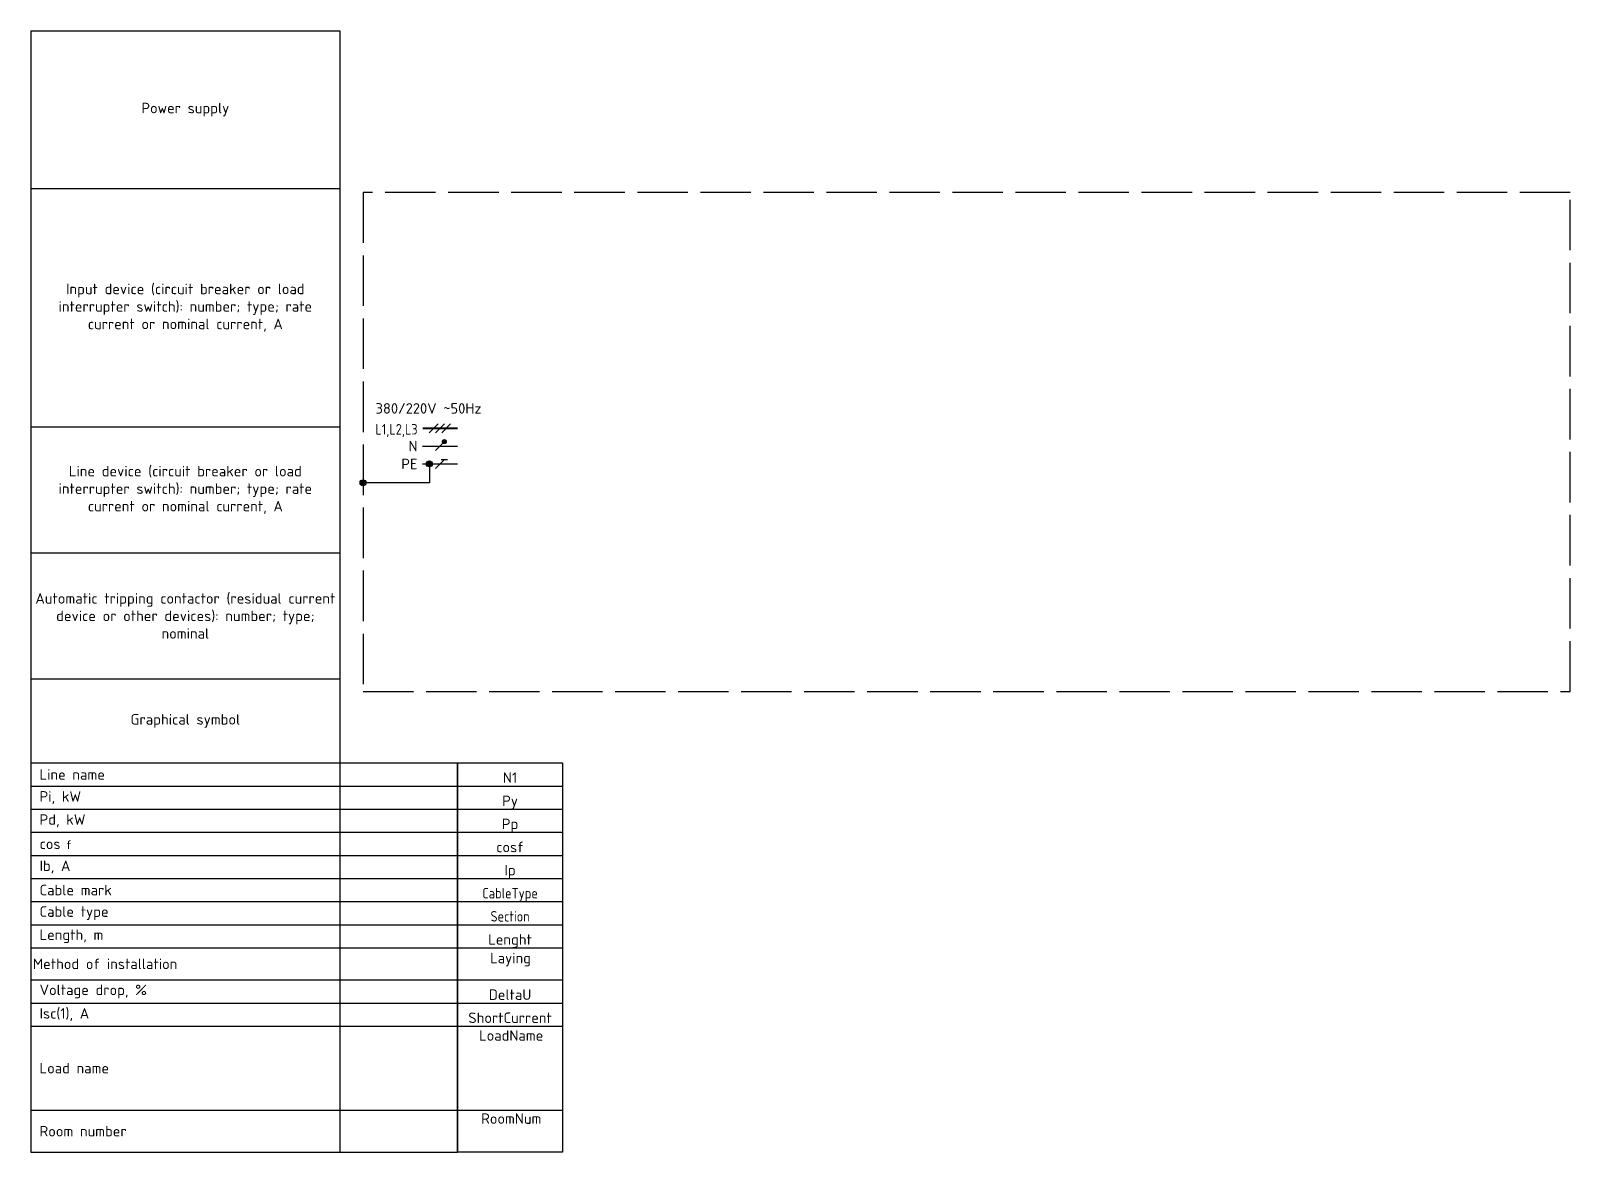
# Model space of a CAD drawing. Header units: millimetres. Extents: x -102 to 265, y -93 to 174.
import ezdxf
from ezdxf.enums import TextEntityAlignment as Align

# ---------------------------------------------------------------- set-up
doc = ezdxf.new("R2010")
doc.units = ezdxf.units.MM
doc.linetypes.add('ACAD_ISO02W100', pattern=[15, 12, -3])
for name, color, linetype in [('EM 0.35mm', 5, 'Continuous'), ('EM Text Ru', 8, 'Continuous'), ('EM_Сплошная тонкая 0.3', 3, 'Continuous'), ('EM_Схема L', 7, 'Continuous'), ('EM_Штриховая 0.2', 1, 'Continuous')]:
    doc.layers.add(name, color=color, linetype=linetype)
doc.styles.add('ISOCPEUR', font='isocpeur.ttf')

# ---------------------------------------------------------------- blocks, each defined once
blk = doc.blocks.new('*T3')
at = {"layer": 'EM Text Ru', "color": 1, "linetype": 'ByBlock', "lineweight": -2, "transparency": 16777216}
for p, q in [((0, 0), (101.56, 0)), ((0, 0), (0, -92.64)), ((73.56, 0), (73.56, -92.64)), ((101.56, 0), (101.56, -92.64)), ((0, -5.5), (101.56, -5.5)), ((0, -11), (101.56, -11)), ((0, -16.5), (101.56, -16.5)), ((0, -22), (101.56, -22)), ((0, -27.5), (101.56, -27.5)), ((0, -33), (101.56, -33)), ((0, -38.5), (101.56, -38.5)), ((0, -44), (101.56, -44)), ((0, -51.64), (101.56, -51.64)), ((0, -57.14), (101.56, -57.14)), ((0, -62.64), (101.56, -62.64)), ((0, -82.64), (101.56, -82.64)), ((0, -92.64), (101.56, -92.64))]:
    blk.add_line(p, q, dxfattribs=at)
at = {"layer": 'EM Text Ru', "transparency": 16777216, "char_height": 2.5, "width": 72.56, "attachment_point": 4, "style": 'ISOCPEUR'}
for s, insert in [(' Line name', (0.5, -2.75)), (' Pi, kW', (0.5, -8.25)), (' Pd, kW', (0.5, -13.75)), (' cos{\\H0.83333x; f}', (0.5, -19.25)), (' Ib, A', (0.5, -24.75)), (' Cable mark', (0.5, -30.25)), (' Cable type', (0.5, -35.75)), (' Length, m', (0.5, -41.25)), ('Method of installation', (0.5, -47.82)), (' Voltage drop, %', (0.5, -54.39)), (' Isc(1), A', (0.5, -59.89)), (' Load name', (0.5, -72.64)), (' Room number', (0.5, -87.64))]:
    blk.add_mtext(s, dxfattribs=dict(at, insert=insert))
blk = doc.blocks.new('*T4')
at = {"layer": 'EM Text Ru', "color": 1, "linetype": 'ByBlock', "lineweight": -2, "transparency": 16777216}
for p, q in [((0, 0), (73.56, 0)), ((0, 0), (0, -174.26)), ((73.56, 0), (73.56, -174.26)), ((0, -37.53), (73.56, -37.53)), ((0, -94.26), (73.56, -94.26)), ((0, -124.26), (73.56, -124.26)), ((0, -154.26), (73.56, -154.26)), ((0, -174.26), (73.56, -174.26))]:
    blk.add_line(p, q, dxfattribs=at)
at = {"layer": 'EM Text Ru', "transparency": 16777216, "char_height": 2.5, "width": 72.56, "attachment_point": 5, "style": 'ISOCPEUR'}
for s, insert in [('Power supply', (36.78, -18.76)), ('Input device (circuit breaker or load interrupter switch): number; type; rate current or nominal current, A', (36.78, -65.9)), ('Line device (circuit breaker or load interrupter switch): number; type; rate current or nominal current, A', (36.78, -109.26)), ('Automatic tripping contactor (residual current device or other devices): number; type; nominal', (36.78, -139.26)), ('Graphical symbol', (36.78, -164.26))]:
    blk.add_mtext(s, dxfattribs=dict(at, insert=insert))
blk = doc.blocks.new('scheme_dot')
h = blk.add_hatch(color=256)
h.dxf.hatch_style = 1
edge = h.paths.add_edge_path()
edge.add_arc((0, 0), 0.7, 0, 360)
blk.add_circle((0, 0), 0.7)
blk = doc.blocks.new('LINE')
at = {"color": 1}
blk.add_lwpolyline([(0, 0), (25, 0), (25, -92.64), (0, -92.64)], close=True, dxfattribs=at)
for points in [[(0, -5.5), (25, -5.5)], [(0, -11), (25, -11)], [(0, -16.5), (25, -16.5)], [(0, -22), (25, -22)], [(0, -27.5), (25, -27.5)], [(0, -33), (25, -33)], [(0, -38.5), (25, -38.5)], [(0, -44), (25, -44)], [(0, -51.64), (25, -51.64)], [(0, -57.14), (25, -57.14)], [(0, -62.64), (25, -62.64)], [(0, -82.64), (25, -82.64)]]:
    blk.add_lwpolyline(points, dxfattribs=at)
at = {"style": 'ISOCPEUR'}
for tag, p in [('LINE_1', (12.5, -5.5)), ('LINE_2', (12.5, -11)), ('LINE_3', (12.5, -16.5)), ('LINE_4', (12.5, -22)), ('LINE_5', (12.5, -27.5)), ('LINE_8', (12.5, -44)), ('LINE_10', (12.5, -57.14)), ('LINE_11', (12.5, -62.64))]:
    blk.add_attdef(tag, text='', height=2.5, dxfattribs=at).set_placement(p, align=Align.BOTTOM_CENTER)
at = {"style": 'ISOCPEUR', "width": 0.85}
for tag, p in [('LINE_6', (12.5, -33)), ('LINE_7', (12.5, -38.5))]:
    blk.add_attdef(tag, text='', height=2.5, dxfattribs=at).set_placement(p, align=Align.BOTTOM_CENTER)
at = {"style": 'ISOCPEUR'}
for tag, p in [('LINE_9_001', (7.75, -47.68)), ('LINE_12_001', (5.12, -66.11)), ('LINE_13_001', (5.62, -85.89))]:
    blk.add_attdef(tag, p, '', height=2.5, dxfattribs=at)

msp = doc.modelspace()

# ---------------------------------------------------------------- hatches: boundary and pattern name
at = {"layer": 'EM 0.35mm'}
h = msp.add_hatch(color=256, dxfattribs=at)
h.dxf.hatch_style = 1
edge = h.paths.add_edge_path()
edge.add_arc((-3.14, 76.48), 0.467, 0, 360)

# ---------------------------------------------------------------- linework, layer by layer
at = {"ltscale": 100}
for points in [[(-8.33, 75.42), (0, 75.42)], [(-8.33, 71.17), (0, 71.17)]]:
    msp.add_lwpolyline(points, dxfattribs=at)
at = {"layer": 'EM 0.35mm'}
for points in [[(-4.64, 80.73), (-6.76, 78.6)], [(-3.14, 80.73), (-5.26, 78.6)], [(-1.64, 80.73), (-3.76, 78.6)], [(-3.14, 76.48), (-5.26, 74.35)], [(-3.14, 72.23), (-5.26, 70.11)], [(-3.86, 72.23), (-2.43, 72.23)]]:
    msp.add_lwpolyline(points, dxfattribs=at)
msp.add_circle((-3.14, 76.48), 0.467, dxfattribs=at)
at = {"layer": 'EM_Сплошная тонкая 0.3'}
msp.add_lwpolyline([(-6.71, 71.17), (-6.71, 66.7), (-22.5, 66.7)], dxfattribs=at)
at = {"layer": 'EM_Схема L', "ltscale": 100, "const_width": 0.5}
msp.add_lwpolyline([(-8.33, 79.67), (0, 79.67)], dxfattribs=at)
at = {"layer": 'EM_Штриховая 0.2', "linetype": 'ACAD_ISO02W100'}
msp.add_lwpolyline([(-22.5, 17.02), (264.79, 17.02), (264.79, 135.77), (-22.5, 135.77)], close=True, dxfattribs=at)

# ---------------------------------------------------------------- block references
for name, p in [('*T4', (-101.56, 174.26)), ('scheme_dot', (-6.71, 71.17)), ('scheme_dot', (-22.5, 66.7)), ('*T3', (-101.56, 0))]:
    msp.add_blockref(name, p)
msp.add_blockref('LINE', (0, 0)).add_auto_attribs({'LINE_1': 'N1', 'LINE_2': 'Py', 'LINE_3': 'Pp', 'LINE_4': 'cosf', 'LINE_5': 'Ip', 'LINE_6': 'CableType', 'LINE_7': 'Section', 'LINE_8': 'Lenght', 'LINE_9_001': 'Laying', 'LINE_10': 'DeltaU', 'LINE_11': 'ShortCurrent', 'LINE_12_001': 'LoadName', 'LINE_13_001': 'RoomNum'})

# ---------------------------------------------------------------- texts
at = {"layer": 'EM Text Ru', "style": 'ISOCPEUR', "width": 0.85}
msp.add_text('L1,L2,L3', height=2.5, dxfattribs=at).set_placement((-9.5, 80.67), align=Align.TOP_RIGHT)
at = {"layer": 'EM Text Ru', "insert": (-19.51, 85.64), "char_height": 2.5, "width": 27.0389, "attachment_point": 1, "style": 'ISOCPEUR'}
msp.add_mtext('380/220V ~50Hz ', dxfattribs=at)
at = {"layer": 'EM Text Ru', "char_height": 2.5, "attachment_point": 6, "style": 'ISOCPEUR'}
for s, width, insert in [('N', 2.5, (-9.51, 75.42)), ('РЕ', 3.0527, (-9.51, 71.17))]:
    msp.add_mtext_dynamic_manual_height_columns(s, width=width, gutter_width=1, heights=[0], dxfattribs=dict(at, insert=insert))

doc.saveas('drawing.dxf')
